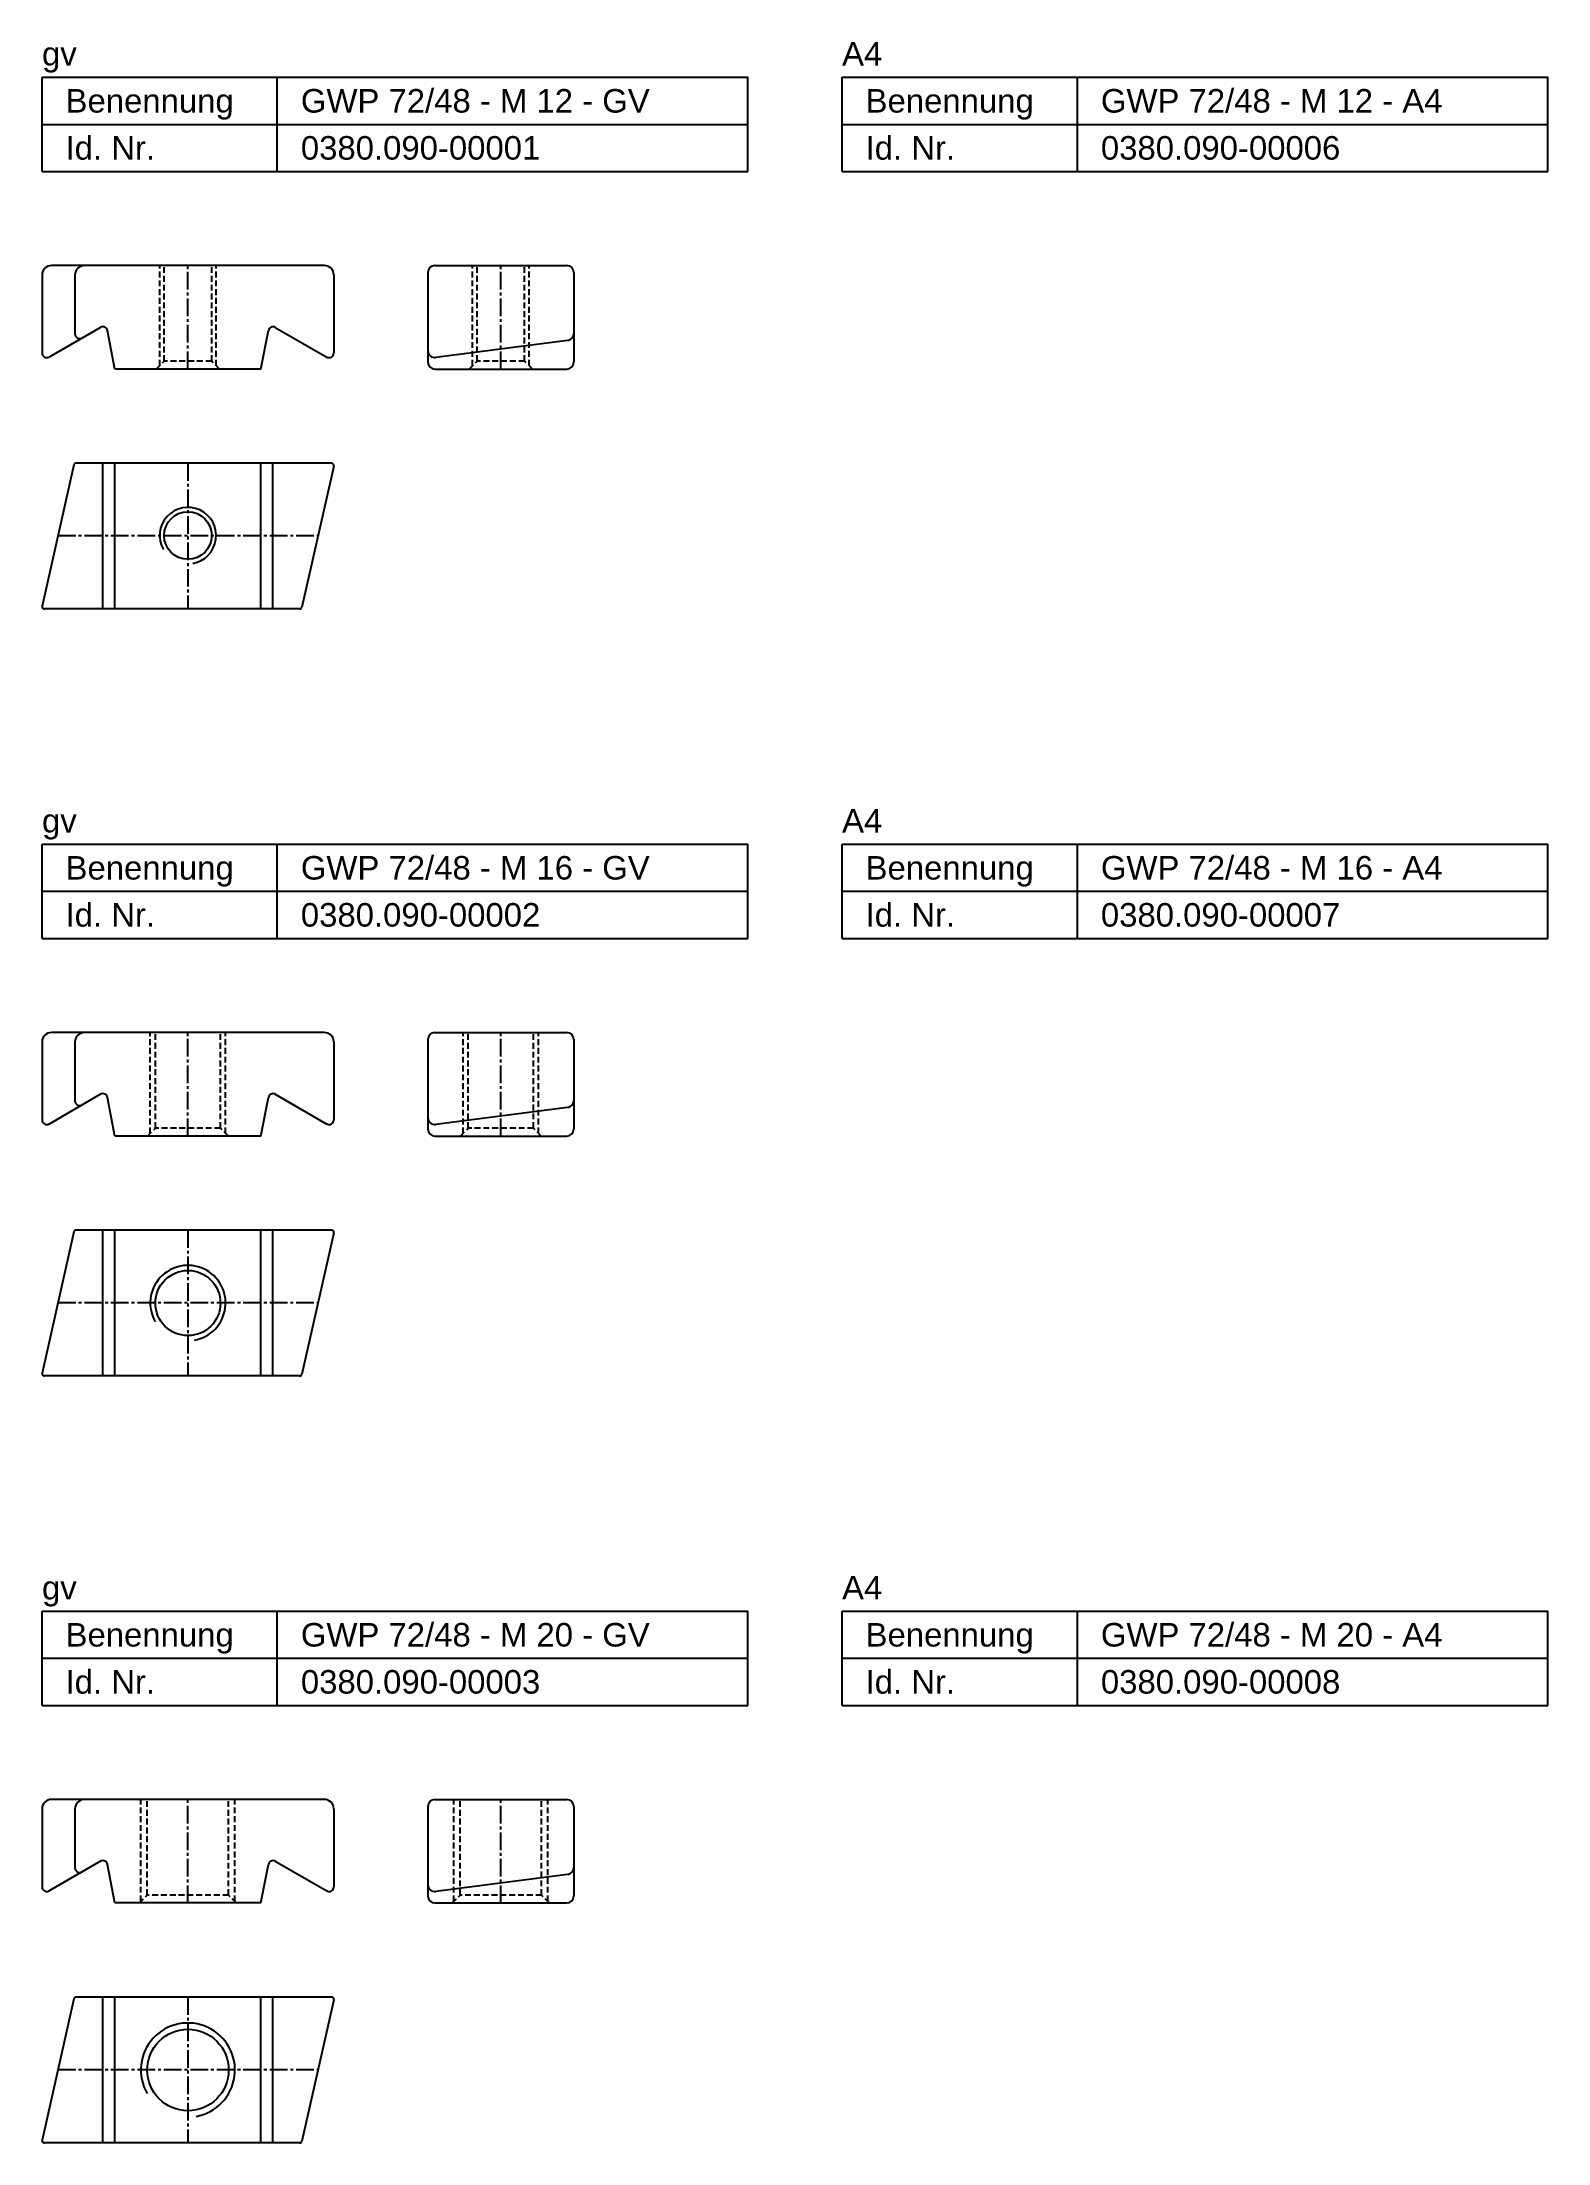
# Model space of a CAD drawing. Header units: millimetres. Extents: x 552 to 872, y 1696 to 2143.
import ezdxf

# ---------------------------------------------------------------- set-up
doc = ezdxf.new("R2010")
doc.units = ezdxf.units.MM
doc.header["$LTSCALE"] = 5
doc.linetypes.add('MITTE2', pattern=[1.125, 0.75, -0.125, 0.125, -0.125])
doc.linetypes.add('VERDECKT', pattern=[0.375, 0.25, -0.125])
doc.layers.add('HALFEN', color=2, linetype='CONTINUOUS')
doc.styles.add('ARIAL50', font='ARIAL.TTF', dxfattribs={"height": 5})

msp = doc.modelspace()

# ---------------------------------------------------------------- linework, layer by layer
at = {"layer": 'HALFEN'}
for p, q in [((552.25, 2135.33), (702.25, 2135.33)), ((552.25, 2115.33), (552.25, 2135.33)), ((602.25, 2115.33), (602.25, 2135.33)), ((702.25, 2115.33), (702.25, 2135.33)), ((722.25, 2135.33), (872.25, 2135.33)), ((722.25, 2115.33), (722.25, 2135.33)), ((772.25, 2115.33), (772.25, 2135.33)), ((872.25, 2115.33), (872.25, 2135.33)), ((552.25, 2125.33), (702.25, 2125.33)), ((722.25, 2125.33), (872.25, 2125.33)), ((552.25, 2115.33), (702.25, 2115.33)), ((722.25, 2115.33), (872.25, 2115.33)), ((612.25, 2095.33), (554.25, 2095.33)), ((635.75, 2095.33), (663.75, 2095.33)), ((552.25, 2093.33), (552.25, 2076.75)), ((559.25, 2093.33), (559.25, 2080.79)), ((614.25, 2093.33), (614.25, 2076.75)), ((634.25, 2093.83), (634.25, 2074.83)), ((665.25, 2093.83), (665.25, 2074.83)), ((564.68, 2082.19), (553.75, 2075.88)), ((567.75, 2073.33), (566.16, 2081.52)), ((598.75, 2073.33), (600.34, 2081.52)), ((601.82, 2082.19), (612.75, 2075.88)), ((663.94, 2079.41), (635.94, 2075.76)), ((598.75, 2073.33), (567.75, 2073.33)), ((635.75, 2073.33), (663.75, 2073.33)), ((559.04, 2052.94), (552.26, 2022.94)), ((613.75, 2053.33), (559.52, 2053.33)), ((565.18, 2022.33), (565.18, 2053.33)), ((567.75, 2022.33), (567.75, 2053.33)), ((598.75, 2022.33), (598.75, 2053.33)), ((601.32, 2022.33), (601.32, 2053.33)), ((614.24, 2052.72), (607.46, 2022.72)), ((606.98, 2022.33), (552.75, 2022.33)), ((552.25, 1972.33), (702.25, 1972.33)), ((552.25, 1952.33), (552.25, 1972.33)), ((602.25, 1952.33), (602.25, 1972.33)), ((702.25, 1952.33), (702.25, 1972.33)), ((722.25, 1972.33), (872.25, 1972.33)), ((722.25, 1952.33), (722.25, 1972.33)), ((772.25, 1952.33), (772.25, 1972.33)), ((872.25, 1952.33), (872.25, 1972.33)), ((552.25, 1962.33), (702.25, 1962.33)), ((722.25, 1962.33), (872.25, 1962.33)), ((552.25, 1952.33), (702.25, 1952.33)), ((722.25, 1952.33), (872.25, 1952.33)), ((552.25, 1930.33), (552.25, 1913.75)), ((612.25, 1932.33), (554.25, 1932.33)), ((559.25, 1930.33), (559.25, 1917.79)), ((614.25, 1930.33), (614.25, 1913.75)), ((634.25, 1930.83), (634.25, 1911.83)), ((635.75, 1932.33), (663.75, 1932.33)), ((665.25, 1930.83), (665.25, 1911.83)), ((564.68, 1919.19), (553.75, 1912.88)), ((567.75, 1910.33), (566.16, 1918.52)), ((598.75, 1910.33), (600.34, 1918.52)), ((601.82, 1919.19), (612.75, 1912.88)), ((663.94, 1916.41), (635.94, 1912.76)), ((598.75, 1910.33), (567.75, 1910.33)), ((635.75, 1910.33), (663.75, 1910.33)), ((559.04, 1889.94), (552.26, 1859.94)), ((613.75, 1890.33), (559.52, 1890.33)), ((565.18, 1859.33), (565.18, 1890.33)), ((567.75, 1859.33), (567.75, 1890.33)), ((598.75, 1859.33), (598.75, 1890.33)), ((601.32, 1859.33), (601.32, 1890.33)), ((614.24, 1889.72), (607.46, 1859.72)), ((606.98, 1859.33), (552.75, 1859.33)), ((552.25, 1809.33), (702.25, 1809.33)), ((552.25, 1789.33), (552.25, 1809.33)), ((602.25, 1789.33), (602.25, 1809.33)), ((702.25, 1789.33), (702.25, 1809.33)), ((722.25, 1809.33), (872.25, 1809.33)), ((722.25, 1789.33), (722.25, 1809.33)), ((772.25, 1789.33), (772.25, 1809.33)), ((872.25, 1789.33), (872.25, 1809.33)), ((552.25, 1799.33), (702.25, 1799.33)), ((722.25, 1799.33), (872.25, 1799.33)), ((552.25, 1789.33), (702.25, 1789.33)), ((722.25, 1789.33), (872.25, 1789.33)), ((612.25, 1769.33), (554.25, 1769.33)), ((635.75, 1769.33), (663.75, 1769.33)), ((552.25, 1767.33), (552.25, 1750.75)), ((559.25, 1767.33), (559.25, 1754.79)), ((614.25, 1767.33), (614.25, 1750.75)), ((634.25, 1767.83), (634.25, 1748.83)), ((665.25, 1767.83), (665.25, 1748.83)), ((564.68, 1756.19), (553.75, 1749.88)), ((567.75, 1747.33), (566.16, 1755.52)), ((598.75, 1747.33), (600.34, 1755.52)), ((601.82, 1756.19), (612.75, 1749.88)), ((663.94, 1753.41), (635.94, 1749.76)), ((598.75, 1747.33), (567.75, 1747.33)), ((635.75, 1747.33), (663.75, 1747.33)), ((559.04, 1726.94), (552.26, 1696.94)), ((613.75, 1727.33), (559.52, 1727.33)), ((565.18, 1696.33), (565.18, 1727.33)), ((567.75, 1696.33), (567.75, 1727.33)), ((598.75, 1696.33), (598.75, 1727.33)), ((601.32, 1696.33), (601.32, 1727.33)), ((614.24, 1726.72), (607.46, 1696.72)), ((606.98, 1696.33), (552.75, 1696.33))]:
    msp.add_line(p, q, dxfattribs=at)
at = {"layer": 'HALFEN', "color": 1, "linetype": 'VERDECKT'}
for p, q in [((577.25, 2074.05), (577.25, 2095.33)), ((578.2, 2075), (578.2, 2095.33)), ((588.3, 2075), (588.3, 2095.33)), ((589.25, 2074.05), (589.25, 2095.33)), ((643.75, 2074.05), (643.75, 2095.33)), ((644.7, 2075), (644.7, 2095.33)), ((654.8, 2075), (654.8, 2095.33)), ((655.75, 2074.05), (655.75, 2095.33)), ((576.52, 2073.33), (578.2, 2075)), ((588.3, 2075), (578.2, 2075)), ((589.98, 2073.33), (588.3, 2075)), ((643.02, 2073.33), (644.7, 2075)), ((654.8, 2075), (644.7, 2075)), ((656.48, 2073.33), (654.8, 2075)), ((575.25, 1910.92), (575.25, 1932.33)), ((576.33, 1912), (576.33, 1932.33)), ((590.17, 1912), (590.17, 1932.33)), ((591.25, 1910.92), (591.25, 1932.33)), ((641.75, 1910.92), (641.75, 1932.33)), ((642.83, 1912), (642.83, 1932.33)), ((656.67, 1912), (656.67, 1932.33)), ((657.75, 1910.92), (657.75, 1932.33)), ((574.66, 1910.33), (576.33, 1912)), ((590.17, 1912), (576.33, 1912)), ((591.84, 1910.33), (590.17, 1912)), ((641.16, 1910.33), (642.83, 1912)), ((656.67, 1912), (642.83, 1912)), ((658.34, 1910.33), (656.67, 1912)), ((573.25, 1747.65), (573.25, 1769.33)), ((574.6, 1749), (574.6, 1769.33)), ((591.9, 1749), (591.9, 1769.33)), ((593.25, 1747.65), (593.25, 1769.33)), ((639.75, 1747.65), (639.75, 1769.33)), ((641.1, 1749), (641.1, 1769.33)), ((658.4, 1749), (658.4, 1769.33)), ((659.75, 1747.65), (659.75, 1769.33)), ((572.93, 1747.33), (574.6, 1749)), ((591.9, 1749), (574.6, 1749)), ((593.57, 1747.33), (591.9, 1749)), ((639.43, 1747.33), (641.1, 1749)), ((658.4, 1749), (641.1, 1749)), ((660.07, 1747.33), (658.4, 1749))]:
    msp.add_line(p, q, dxfattribs=at)
at = {"layer": 'HALFEN', "color": 1, "linetype": 'MITTE2'}
for p, q in [((583.25, 2073.33), (583.25, 2095.33)), ((649.75, 2073.33), (649.75, 2095.33)), ((583.25, 2053.33), (583.25, 2022.33)), ((555.65, 2037.94), (610.9, 2037.94)), ((583.25, 1910.33), (583.25, 1932.33)), ((649.75, 1910.33), (649.75, 1932.33)), ((583.25, 1890.33), (583.25, 1859.33)), ((555.65, 1874.94), (610.9, 1874.94)), ((583.25, 1747.33), (583.25, 1769.33)), ((649.75, 1747.33), (649.75, 1769.33)), ((583.25, 1727.33), (583.25, 1696.33)), ((555.65, 1711.94), (610.9, 1711.94))]:
    msp.add_line(p, q, dxfattribs=at)
at = {"layer": 'HALFEN'}
for centre, radius in [((583.25, 2037.94), 5.05), ((583.25, 1874.83), 6.92), ((583.25, 1711.83), 8.65)]:
    msp.add_circle(centre, radius, dxfattribs=at)
for centre, radius, start, end in [((554.25, 2093.33), 2, 90, 180), ((561.25, 2093.33), 2, 90, 180), ((612.25, 2093.33), 2, 0, 90), ((635.75, 2093.83), 1.5, 90, 180), ((663.75, 2093.83), 1.5, 0, 90), ((560.25, 2080.79), 1, 180, 300), ((565.18, 2081.33), 1, 11.0035, 120), ((601.32, 2081.33), 1, 60, 168.9965), ((663.75, 2080.9), 1.5, 277.4277, 360), ((553.25, 2076.75), 1, 180, 300), ((613.25, 2076.75), 1, 240, 0), ((635.75, 2077.25), 1.5, 180, 277.4277), ((635.75, 2074.83), 1.5, 180, 270), ((663.75, 2074.83), 1.5, 270, 360), ((559.52, 2052.83), 0.5, 90, 167.2756), ((613.75, 2052.83), 0.5, 347.2756, 90), ((552.75, 2022.83), 0.5, 167.2756, 270), ((606.98, 2022.83), 0.5, 270, 347.2756), ((554.25, 1930.33), 2, 90, 180), ((561.25, 1930.33), 2, 90, 180), ((612.25, 1930.33), 2, 0, 90), ((635.75, 1930.83), 1.5, 90, 180), ((663.75, 1930.83), 1.5, 0, 90), ((560.25, 1917.79), 1, 180, 300), ((565.18, 1918.33), 1, 11.0035, 120), ((601.32, 1918.33), 1, 60, 168.9965), ((663.75, 1917.9), 1.5, 277.4277, 360), ((553.25, 1913.75), 1, 180, 300), ((613.25, 1913.75), 1, 240, 0), ((635.75, 1914.25), 1.5, 180, 277.4277), ((635.75, 1911.83), 1.5, 180, 270), ((663.75, 1911.83), 1.5, 270, 360), ((559.52, 1889.83), 0.5, 90, 167.2756), ((613.75, 1889.83), 0.5, 347.2756, 90), ((552.75, 1859.83), 0.5, 167.2756, 270), ((606.98, 1859.83), 0.5, 270, 347.2756), ((554.25, 1767.33), 2, 90, 180), ((561.25, 1767.33), 2, 90, 180), ((612.25, 1767.33), 2, 0, 90), ((635.75, 1767.83), 1.5, 90, 180), ((663.75, 1767.83), 1.5, 0, 90), ((560.25, 1754.79), 1, 180, 300), ((565.18, 1755.33), 1, 11.0035, 120), ((601.32, 1755.33), 1, 60, 168.9965), ((663.75, 1754.9), 1.5, 277.4277, 360), ((553.25, 1750.75), 1, 180, 300), ((613.25, 1750.75), 1, 240, 0), ((635.75, 1751.25), 1.5, 180, 277.4277), ((635.75, 1748.83), 1.5, 180, 270), ((663.75, 1748.83), 1.5, 270, 360), ((559.52, 1726.83), 0.5, 90, 167.2756), ((613.75, 1726.83), 0.5, 347.2756, 90), ((552.75, 1696.83), 0.5, 167.2756, 270), ((606.98, 1696.83), 0.5, 270, 347.2756)]:
    msp.add_arc(centre, radius, start, end, dxfattribs=at)
at = {"layer": 'HALFEN', "color": 1}
for centre, radius in [((583.25, 2037.94), 6), ((583.25, 1874.83), 8), ((583.25, 1711.83), 10)]:
    msp.add_arc(centre, radius, 280, 210, dxfattribs=at)

# ---------------------------------------------------------------- texts
at = {"layer": 'HALFEN', "style": 'ARIAL50'}
for s, p in [('gv', (552.25, 2137.83)), ('A4', (722.25, 2137.83)), ('Benennung', (557.25, 2127.83)), ('GWP 72/48 - M 12 - GV', (607.25, 2127.83)), ('Benennung', (727.25, 2127.83)), ('GWP 72/48 - M 12 - A4', (777.25, 2127.83)), ('Id. Nr.', (557.25, 2117.83)), ('0380.090-00001', (607.25, 2117.83)), ('Id. Nr.', (727.25, 2117.83)), ('0380.090-00006', (777.25, 2117.83)), ('gv', (552.25, 1974.83)), ('A4', (722.25, 1974.83)), ('Benennung', (557.25, 1964.83)), ('GWP 72/48 - M 16 - GV', (607.25, 1964.83)), ('Benennung', (727.25, 1964.83)), ('GWP 72/48 - M 16 - A4', (777.25, 1964.83)), ('Id. Nr.', (557.25, 1954.83)), ('0380.090-00002', (607.25, 1954.83)), ('Id. Nr.', (727.25, 1954.83)), ('0380.090-00007', (777.25, 1954.83)), ('gv', (552.25, 1811.83)), ('A4', (722.25, 1811.83)), ('Benennung', (557.25, 1801.83)), ('GWP 72/48 - M 20 - GV', (607.25, 1801.83)), ('Benennung', (727.25, 1801.83)), ('GWP 72/48 - M 20 - A4', (777.25, 1801.83)), ('Id. Nr.', (557.25, 1791.83)), ('0380.090-00003', (607.25, 1791.83)), ('Id. Nr.', (727.25, 1791.83)), ('0380.090-00008', (777.25, 1791.83))]:
    msp.add_text(s, height=5, dxfattribs=at).set_placement(p)

doc.saveas('drawing.dxf')
